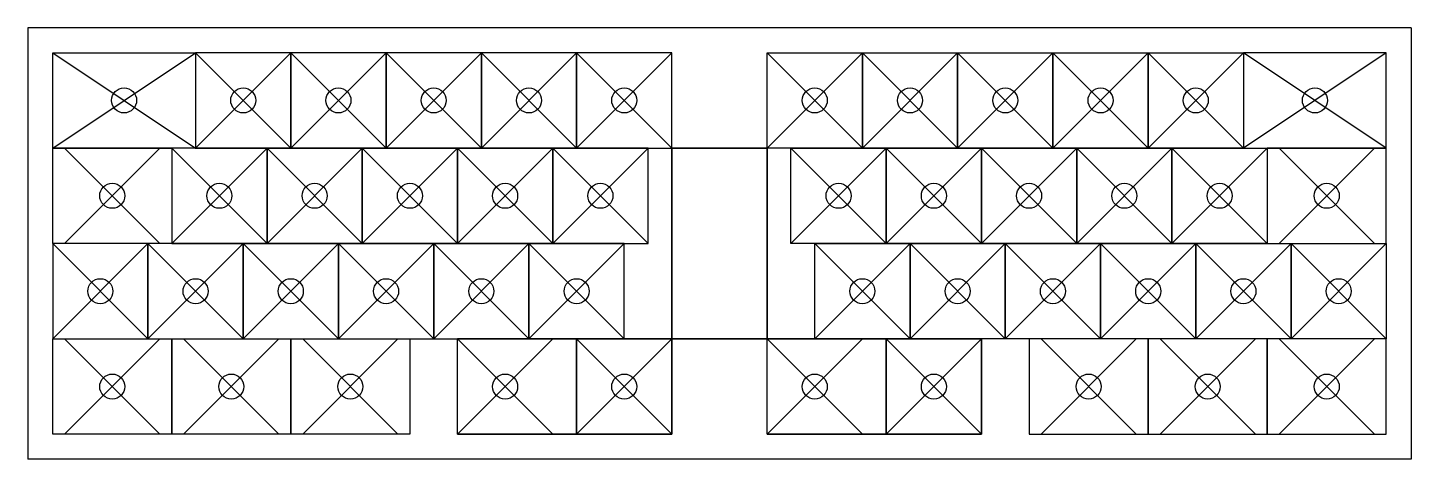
# Model space of a CAD drawing. Header units: millimetres. Extents: x -34 to 243, y -62 to 24.
import ezdxf

# ---------------------------------------------------------------- set-up
doc = ezdxf.new("R2010")
doc.units = ezdxf.units.MM
doc.header["$MEASUREMENT"] = 0

msp = doc.modelspace()

# ---------------------------------------------------------------- linework, layer by layer
for p, q in [((-33.575, 24.05), (-33.575, -62.15)), ((243.125, 24.05), (-33.575, 24.05)), ((243.125, 24.05), (243.125, -62.15)), ((-28.575, 0), (0, 19.05)), ((-28.575, 19.05), (0, 0)), ((19.05, 19.05), (0, 0)), ((19.05, 0), (0, 19.05)), ((38.1, 19.05), (19.05, 0)), ((38.1, 0), (19.05, 19.05)), ((57.15, 19.05), (38.1, 0)), ((57.15, 0), (38.1, 19.05)), ((76.2, 19.05), (57.15, 0)), ((76.2, 0), (57.15, 19.05)), ((95.25, 19.05), (76.2, 0)), ((95.25, 0), (76.2, 19.05)), ((114.3, 19.05), (133.35, 0)), ((114.3, 0), (133.35, 19.05)), ((133.35, 19.05), (152.4, 0)), ((133.35, 0), (152.4, 19.05)), ((152.4, 19.05), (171.45, 0)), ((152.4, 0), (171.45, 19.05)), ((171.45, 19.05), (190.5, 0)), ((171.45, 0), (190.5, 19.05)), ((190.5, 19.05), (209.55, 0)), ((190.5, 0), (209.55, 19.05)), ((238.125, 0), (209.55, 19.05)), ((238.125, 19.05), (209.55, 0)), ((-7.14375, 0), (-26.19375, -19.05)), ((-7.14375, -19.05), (-26.19375, 0)), ((14.2875, 0), (-4.7625, -19.05)), ((14.2875, -19.05), (-4.7625, 0)), ((33.3375, 0), (14.2875, -19.05)), ((33.3375, -19.05), (14.2875, 0)), ((52.3875, 0), (33.3375, -19.05)), ((52.3875, -19.05), (33.3375, 0)), ((71.4375, 0), (52.3875, -19.05)), ((71.4375, -19.05), (52.3875, 0)), ((90.4875, 0), (71.4375, -19.05)), ((90.4875, -19.05), (71.4375, 0)), ((119.0625, 0), (138.1125, -19.05)), ((119.0625, -19.05), (138.1125, 0)), ((138.1125, 0), (157.1625, -19.05)), ((138.1125, -19.05), (157.1625, 0)), ((157.1625, 0), (176.2125, -19.05)), ((157.1625, -19.05), (176.2125, 0)), ((176.2125, 0), (195.2625, -19.05)), ((176.2125, -19.05), (195.2625, 0)), ((195.2625, 0), (214.3125, -19.05)), ((195.2625, -19.05), (214.3125, 0)), ((216.69375, 0), (235.74375, -19.05)), ((216.69375, -19.05), (235.74375, 0)), ((-9.525, -19.05), (-28.575, -38.1)), ((-9.525, -38.1), (-28.575, -19.05)), ((9.525, -19.05), (-9.525, -38.1)), ((9.525, -38.1), (-9.525, -19.05)), ((28.575, -19.05), (9.525, -38.1)), ((28.575, -38.1), (9.525, -19.05)), ((47.625, -19.05), (28.575, -38.1)), ((47.625, -38.1), (28.575, -19.05)), ((66.675, -19.05), (47.625, -38.1)), ((66.675, -38.1), (47.625, -19.05)), ((85.725, -19.05), (66.675, -38.1)), ((85.725, -38.1), (66.675, -19.05)), ((123.825, -19.05), (142.875, -38.1)), ((123.825, -38.1), (142.875, -19.05)), ((142.875, -19.05), (161.925, -38.1)), ((142.875, -38.1), (161.925, -19.05)), ((161.925, -19.05), (180.975, -38.1)), ((161.925, -38.1), (180.975, -19.05)), ((180.975, -19.05), (200.025, -38.1)), ((180.975, -38.1), (200.025, -19.05)), ((200.025, -19.05), (219.075, -38.1)), ((200.025, -38.1), (219.075, -19.05)), ((219.075, -19.05), (238.125, -38.1)), ((219.075, -38.1), (238.125, -19.05)), ((-7.14375, -38.1), (-26.19375, -57.15)), ((-7.14375, -57.15), (-26.19375, -38.1)), ((16.66875, -38.1), (-2.38125, -57.15)), ((16.66875, -57.15), (-2.38125, -38.1)), ((40.48125, -38.1), (21.43125, -57.15)), ((40.48125, -57.15), (21.43125, -38.1)), ((71.4375, -38.1), (52.3875, -57.15)), ((71.4375, -57.15), (52.3875, -38.1)), ((95.25, -38.1), (76.2, -57.15)), ((95.25, -57.15), (76.2, -38.1)), ((133.35, -38.1), (114.3, -57.15)), ((133.35, -57.15), (114.3, -38.1)), ((157.1625, -38.1), (138.1125, -57.15)), ((157.1625, -57.15), (138.1125, -38.1)), ((169.06875, -38.1), (188.11875, -57.15)), ((169.06875, -57.15), (188.11875, -38.1)), ((192.88125, -38.1), (211.93125, -57.15)), ((192.88125, -57.15), (211.93125, -38.1)), ((216.69375, -38.1), (235.74375, -57.15)), ((216.69375, -57.15), (235.74375, -38.1)), ((243.125, -62.15), (-33.575, -62.15))]:
    msp.add_line(p, q)
for points in [[(0, 0), (-28.575, 0), (-28.575, 19.05), (0, 19.05)], [(0, 0), (19.05, 0), (19.05, 19.05), (0, 19.05)], [(19.05, 0), (38.1, 0), (38.1, 19.05), (19.05, 19.05)], [(38.1, 0), (57.15, 0), (57.15, 19.05), (38.1, 19.05)], [(57.15, 0), (76.2, 0), (76.2, 19.05), (57.15, 19.05)], [(76.2, 0), (95.25, 0), (95.25, 19.05), (76.2, 19.05)], [(133.35, 0), (114.3, 0), (114.3, 19.05), (133.35, 19.05)], [(152.4, 0), (133.35, 0), (133.35, 19.05), (152.4, 19.05)], [(171.45, 0), (152.4, 0), (152.4, 19.05), (171.45, 19.05)], [(190.5, 0), (171.45, 0), (171.45, 19.05), (190.5, 19.05)], [(209.55, 0), (190.5, 0), (190.5, 19.05), (209.55, 19.05)], [(209.55, 0), (238.125, 0), (238.125, 19.05), (209.55, 19.05)], [(-4.7625, -19.05), (-28.575, -19.05), (-28.575, 0), (-4.7625, 0)], [(-4.7625, -19.05), (14.2875, -19.05), (14.2875, 0), (-4.7625, 0)], [(14.2875, -19.05), (33.3375, -19.05), (33.3375, 0), (14.2875, 0)], [(33.3375, -19.05), (52.3875, -19.05), (52.3875, 0), (33.3375, 0)], [(52.3875, -19.05), (71.4375, -19.05), (71.4375, 0), (52.3875, 0)], [(71.4375, -19.05), (90.4875, -19.05), (90.4875, 0), (71.4375, 0)], [(95.25, 0), (114.3, 0), (114.3, -38.1), (95.25, -38.1)], [(114.3, 0), (95.25, 0), (95.25, -38.1), (114.3, -38.1)], [(138.1125, -19.05), (119.0625, -19.05), (119.0625, 0), (138.1125, 0)], [(157.1625, -19.05), (138.1125, -19.05), (138.1125, 0), (157.1625, 0)], [(176.2125, -19.05), (157.1625, -19.05), (157.1625, 0), (176.2125, 0)], [(195.2625, -19.05), (176.2125, -19.05), (176.2125, 0), (195.2625, 0)], [(214.3125, -19.05), (195.2625, -19.05), (195.2625, 0), (214.3125, 0)], [(214.3125, -19.05), (238.125, -19.05), (238.125, 0), (214.3125, 0)], [(-28.575, -38.1), (-9.525, -38.1), (-9.525, -19.05), (-28.575, -19.05)], [(-9.525, -38.1), (9.525, -38.1), (9.525, -19.05), (-9.525, -19.05)], [(9.525, -38.1), (28.575, -38.1), (28.575, -19.05), (9.525, -19.05)], [(28.575, -38.1), (47.625, -38.1), (47.625, -19.05), (28.575, -19.05)], [(47.625, -38.1), (66.675, -38.1), (66.675, -19.05), (47.625, -19.05)], [(66.675, -38.1), (85.725, -38.1), (85.725, -19.05), (66.675, -19.05)], [(142.875, -38.1), (123.825, -38.1), (123.825, -19.05), (142.875, -19.05)], [(161.925, -38.1), (142.875, -38.1), (142.875, -19.05), (161.925, -19.05)], [(180.975, -38.1), (161.925, -38.1), (161.925, -19.05), (180.975, -19.05)], [(200.025, -38.1), (180.975, -38.1), (180.975, -19.05), (200.025, -19.05)], [(219.075, -38.1), (200.025, -38.1), (200.025, -19.05), (219.075, -19.05)], [(238.125, -38.1), (219.075, -38.1), (219.075, -19.05), (238.125, -19.05)], [(-4.7625, -57.15), (-28.575, -57.15), (-28.575, -38.1), (-4.7625, -38.1)], [(19.05, -57.15), (-4.7625, -57.15), (-4.7625, -38.1), (19.05, -38.1)], [(42.8625, -57.15), (19.05, -57.15), (19.05, -38.1), (42.8625, -38.1)], [(52.3875, -38.1), (95.25, -38.1), (95.25, -57.15), (52.3875, -57.15)], [(76.2, -57.15), (95.25, -57.15), (95.25, -38.1), (76.2, -38.1)], [(114.3, -38.1), (157.1625, -38.1), (157.1625, -57.15), (114.3, -57.15)], [(138.1125, -57.15), (157.1625, -57.15), (157.1625, -38.1), (138.1125, -38.1)], [(166.6875, -57.15), (190.5, -57.15), (190.5, -38.1), (166.6875, -38.1)], [(190.5, -57.15), (214.3125, -57.15), (214.3125, -38.1), (190.5, -38.1)], [(214.3125, -57.15), (238.125, -57.15), (238.125, -38.1), (214.3125, -38.1)]]:
    msp.add_lwpolyline(points, close=True)
for points in [[(52.3875, -57.15), (76.2, -57.15), (76.2, -38.1), (52.3875, -38.1)], [(114.3, -57.15), (138.1125, -57.15), (138.1125, -38.1), (114.3, -38.1)]]:
    msp.add_lwpolyline(points)
for centre in [(-14.2875, 9.525), (9.525, 9.525), (28.575, 9.525), (47.625, 9.525), (66.675, 9.525), (85.725, 9.525), (123.825, 9.525), (142.875, 9.525), (161.925, 9.525), (180.975, 9.525), (200.025, 9.525), (223.8375, 9.525), (-16.66875, -9.525), (4.7625, -9.525), (23.8125, -9.525), (42.8625, -9.525), (61.9125, -9.525), (80.9625, -9.525), (128.5875, -9.525), (147.6375, -9.525), (166.6875, -9.525), (185.7375, -9.525), (204.7875, -9.525), (226.21875, -9.525), (-19.05, -28.575), (0, -28.575), (19.05, -28.575), (38.1, -28.575), (57.15, -28.575), (76.2, -28.575), (133.35, -28.575), (152.4, -28.575), (171.45, -28.575), (190.5, -28.575), (209.55, -28.575), (228.6, -28.575), (-16.66875, -47.625), (7.14375, -47.625), (30.95625, -47.625), (61.9125, -47.625), (85.725, -47.625), (123.825, -47.625), (147.6375, -47.625), (178.59375, -47.625), (202.40625, -47.625), (226.21875, -47.625)]:
    msp.add_circle(centre, 2.5)

doc.saveas('drawing.dxf')
